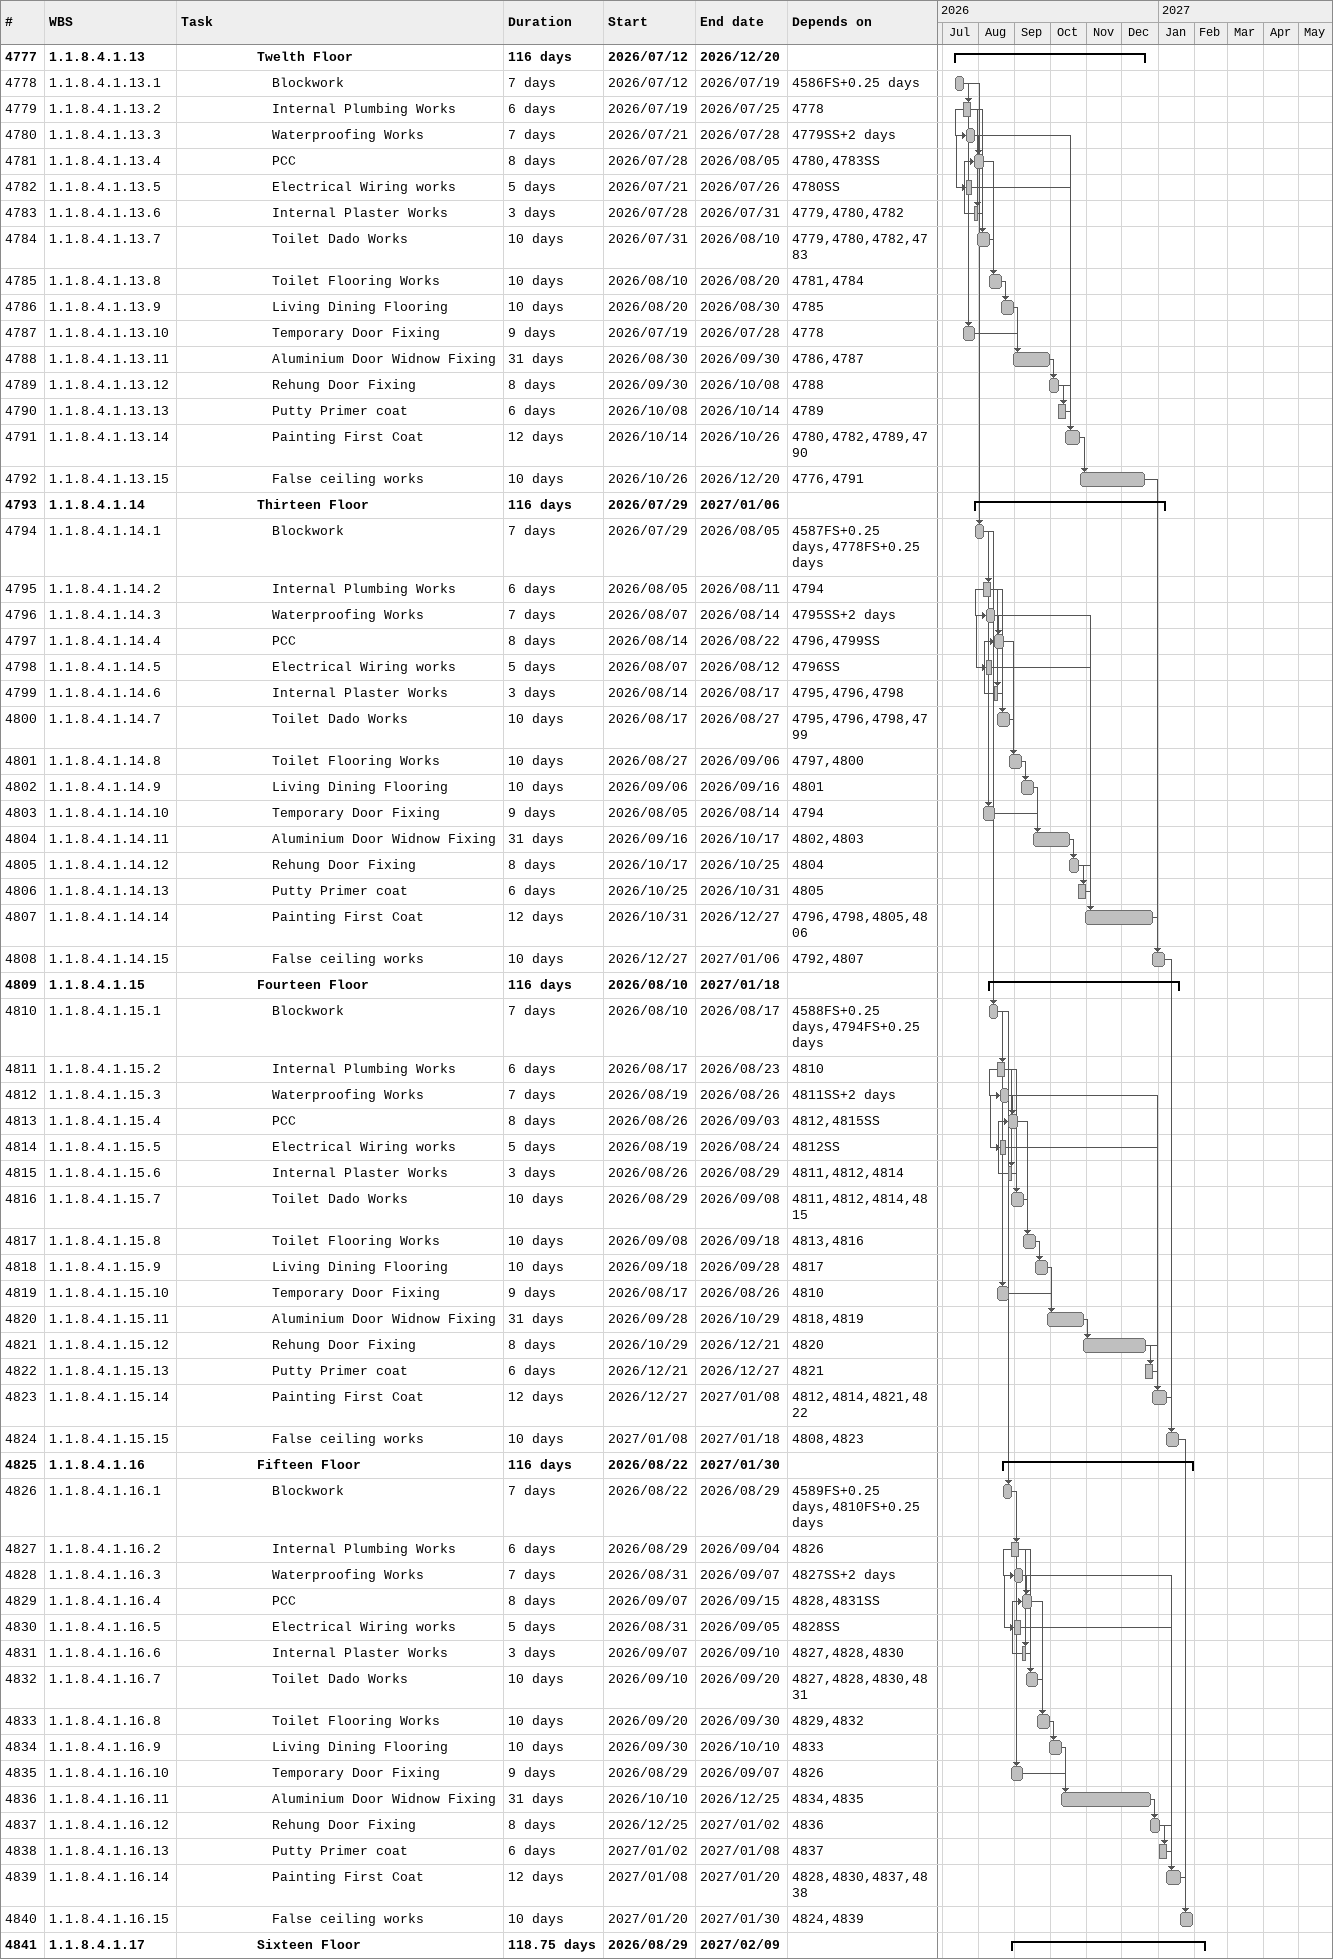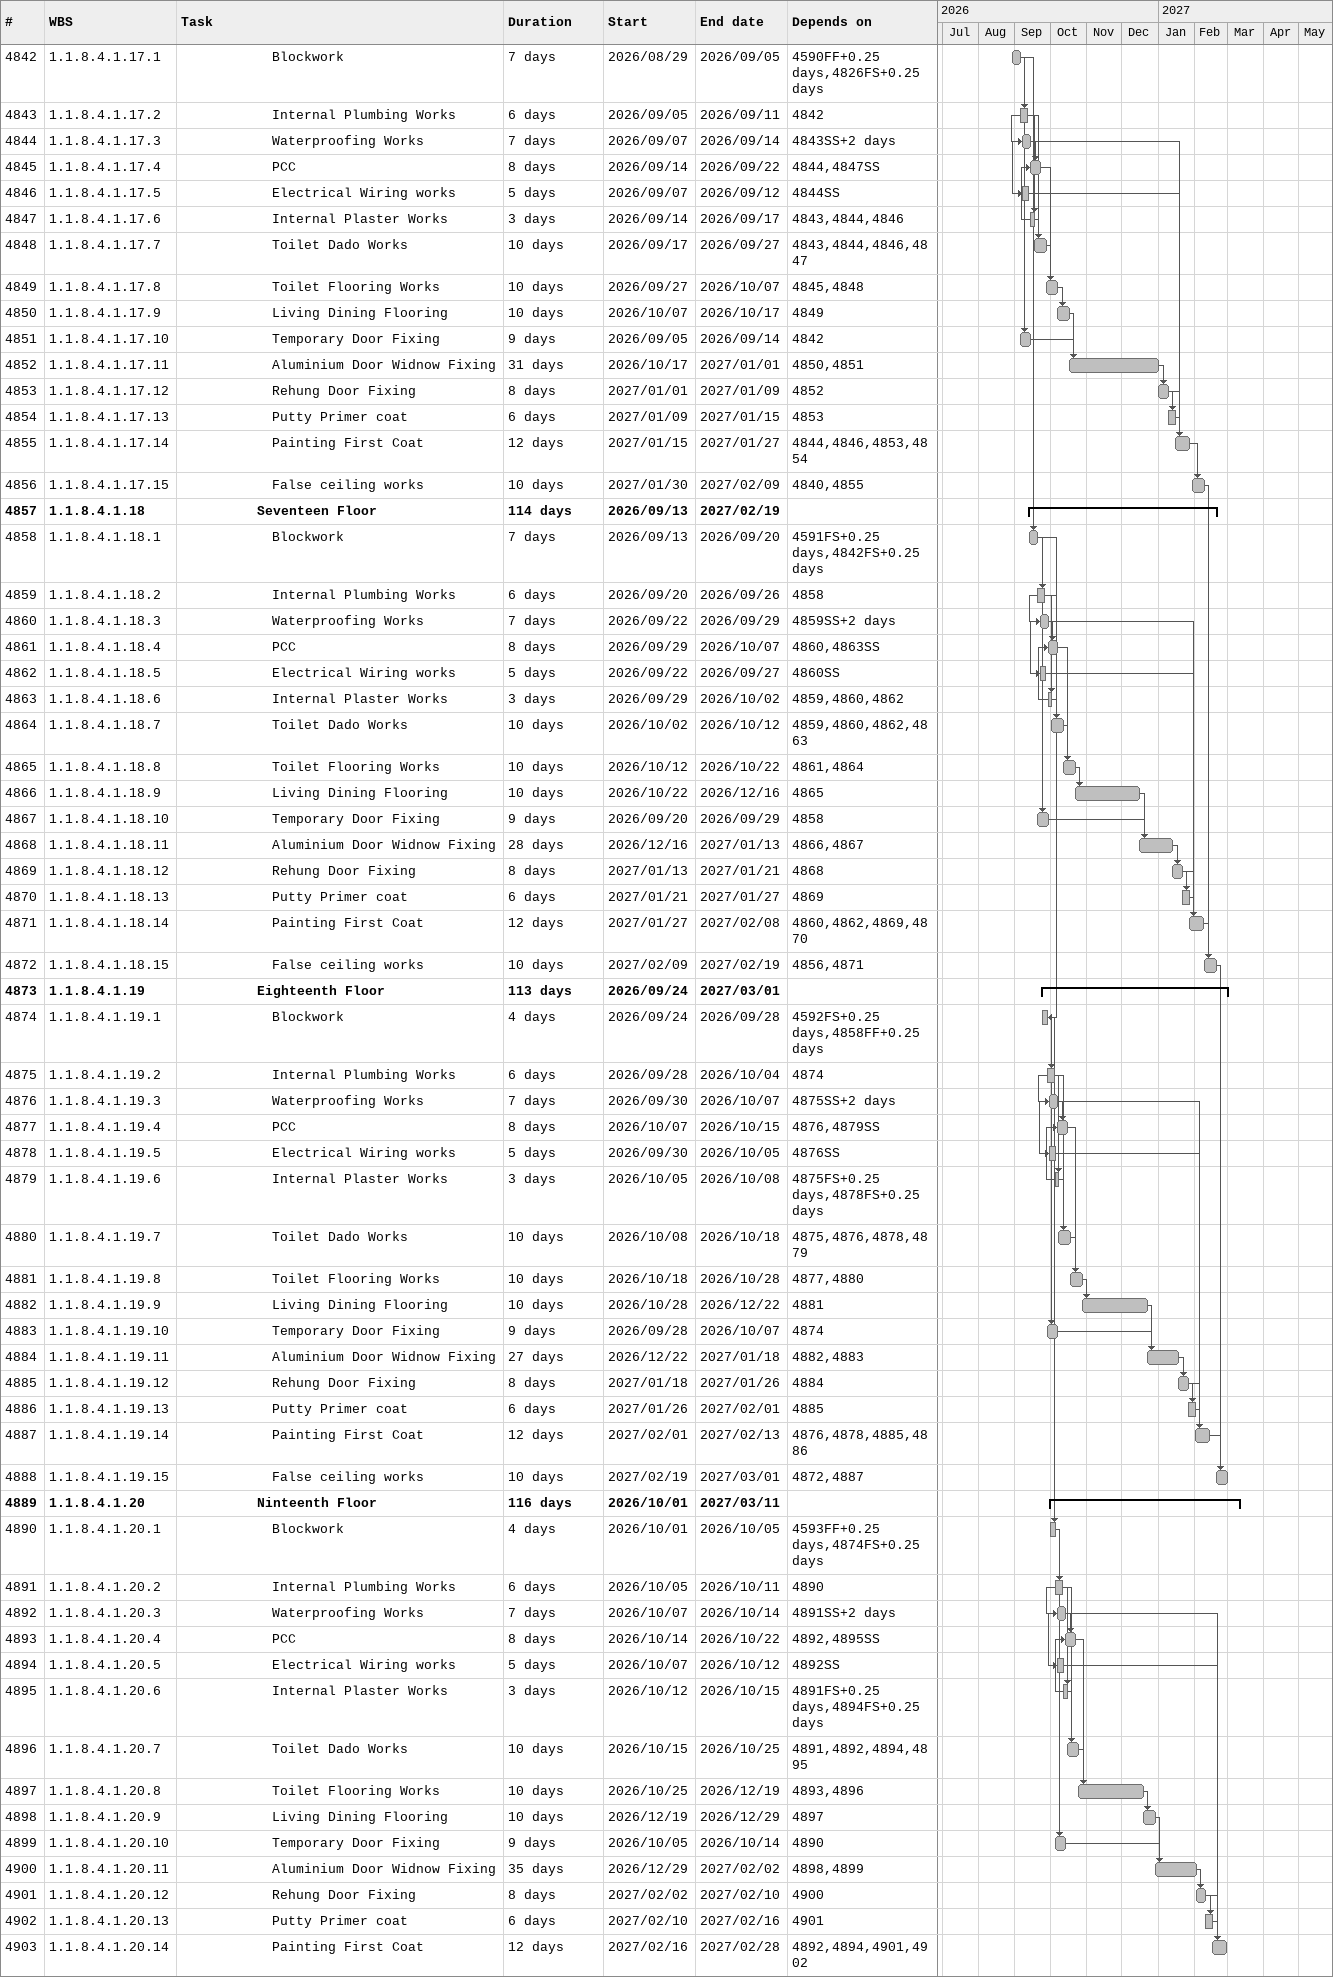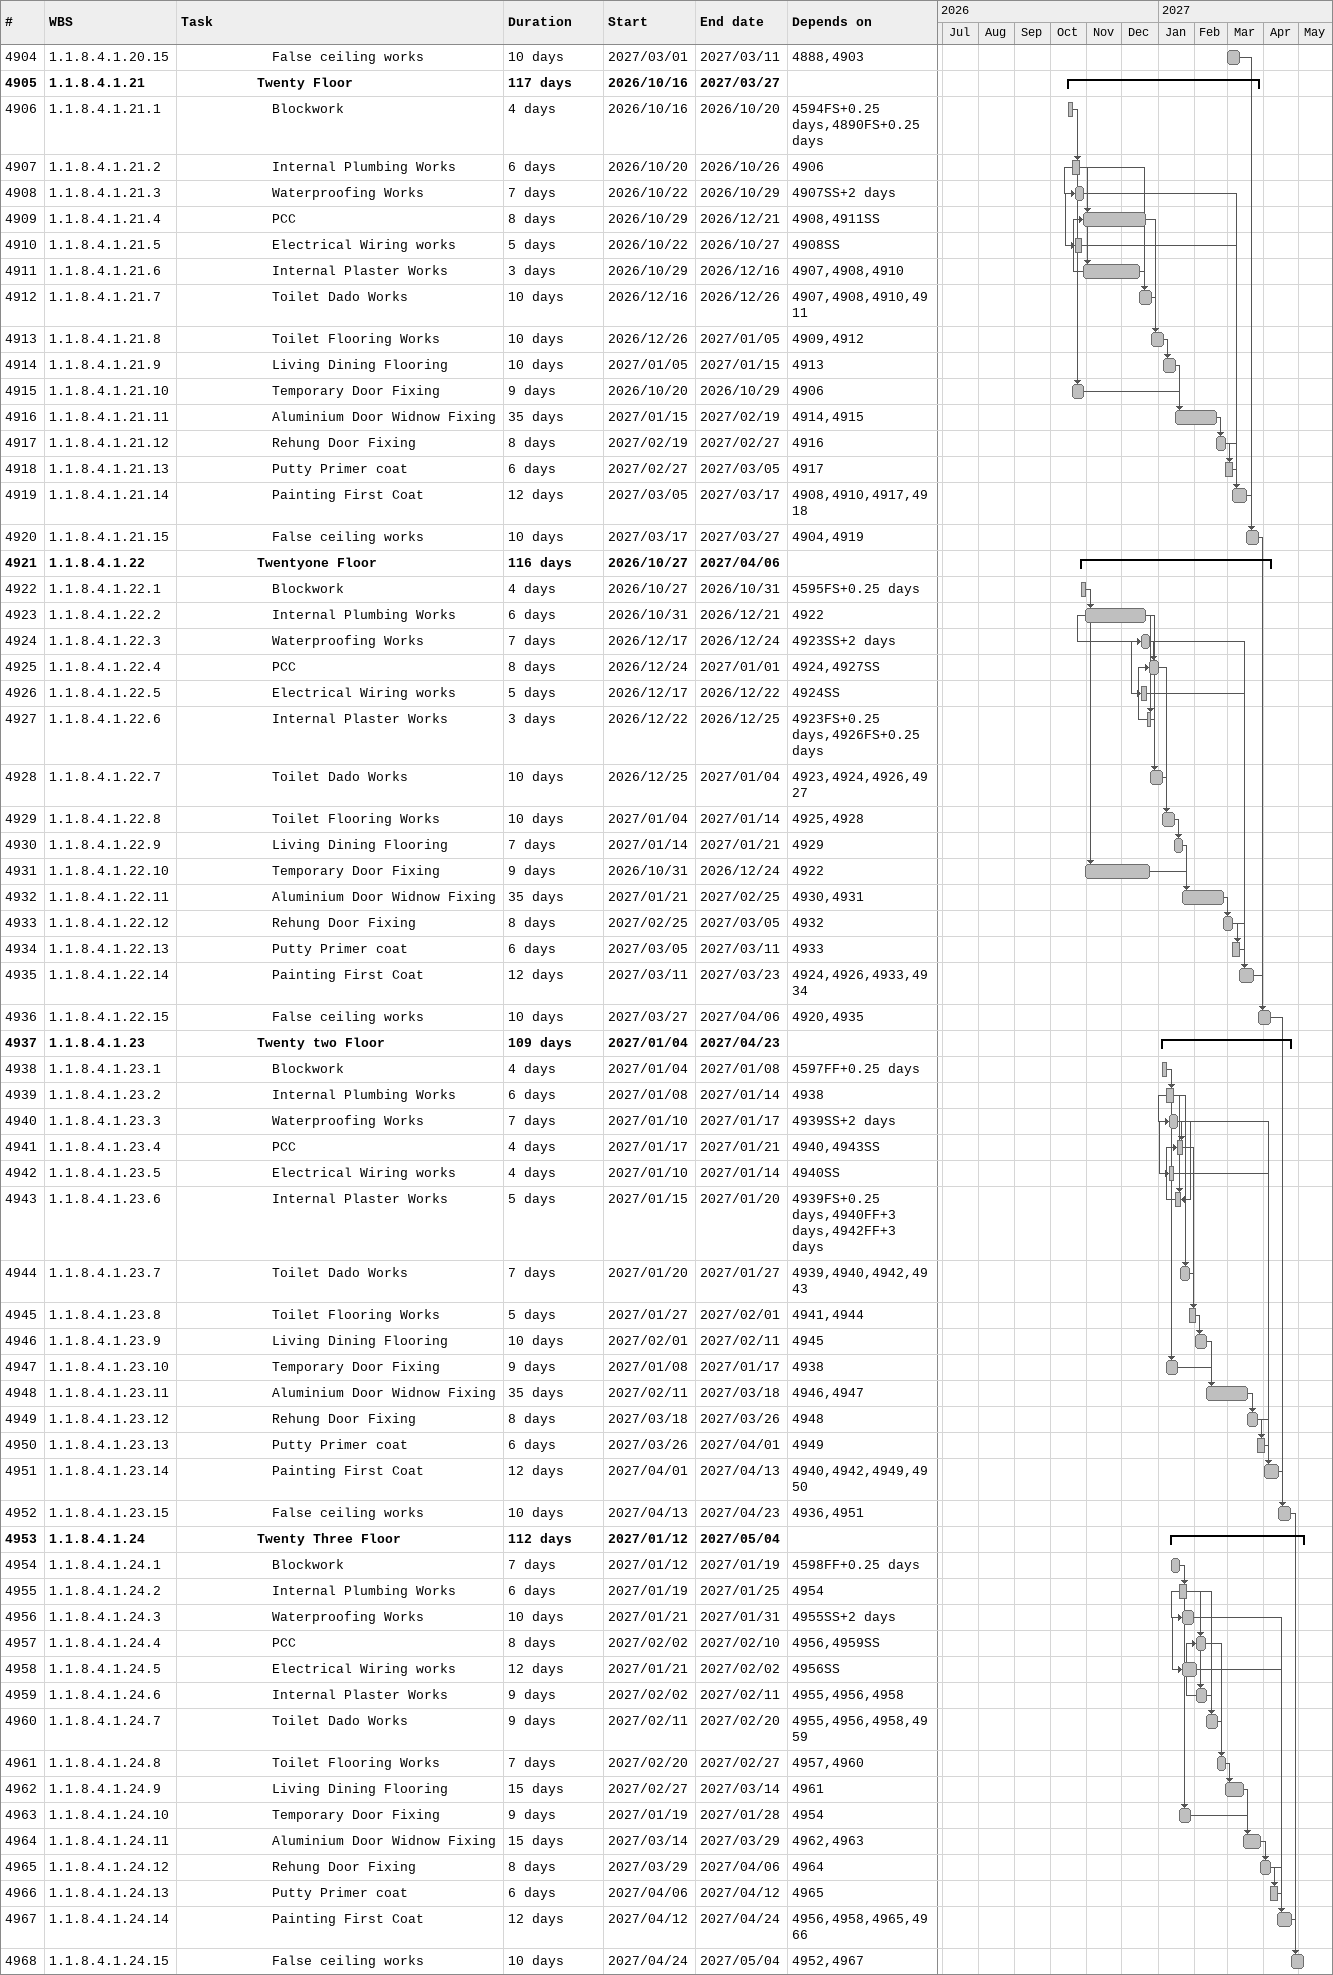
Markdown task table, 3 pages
| ID | WBS | Task | Duration | Start | Finish | Predecessors |
|---|---|---|---|---|---|---|
| 4777 | 1.1.8.4.1.13 | **Twelth Floor** | 116d | 2026-07-12 | 2026-12-20 |  |
| 4778 | 1.1.8.4.1.13.1 | Blockwork | 7d | 2026-07-12 | 2026-07-19 | 4586FS+0.25d |
| 4779 | 1.1.8.4.1.13.2 | Internal Plumbing Works | 6d | 2026-07-19 | 2026-07-25 | 4778 |
| 4780 | 1.1.8.4.1.13.3 | Waterproofing Works | 7d | 2026-07-21 | 2026-07-28 | 4779SS+2d |
| 4781 | 1.1.8.4.1.13.4 | PCC | 8d | 2026-07-28 | 2026-08-05 | 4780, 4783SS |
| 4782 | 1.1.8.4.1.13.5 | Electrical Wiring works | 5d | 2026-07-21 | 2026-07-26 | 4780SS |
| 4783 | 1.1.8.4.1.13.6 | Internal Plaster Works | 3d | 2026-07-28 | 2026-07-31 | 4779, 4780, 4782 |
| 4784 | 1.1.8.4.1.13.7 | Toilet Dado Works | 10d | 2026-07-31 | 2026-08-10 | 4779, 4780, 4782, 4783 |
| 4785 | 1.1.8.4.1.13.8 | Toilet Flooring Works | 10d | 2026-08-10 | 2026-08-20 | 4781, 4784 |
| 4786 | 1.1.8.4.1.13.9 | Living Dining Flooring | 10d | 2026-08-20 | 2026-08-30 | 4785 |
| 4787 | 1.1.8.4.1.13.10 | Temporary Door Fixing | 9d | 2026-07-19 | 2026-07-28 | 4778 |
| 4788 | 1.1.8.4.1.13.11 | Aluminium Door Widnow Fixing | 31d | 2026-08-30 | 2026-09-30 | 4786, 4787 |
| 4789 | 1.1.8.4.1.13.12 | Rehung Door Fixing | 8d | 2026-09-30 | 2026-10-08 | 4788 |
| 4790 | 1.1.8.4.1.13.13 | Putty Primer coat | 6d | 2026-10-08 | 2026-10-14 | 4789 |
| 4791 | 1.1.8.4.1.13.14 | Painting First Coat | 12d | 2026-10-14 | 2026-10-26 | 4780, 4782, 4789, 4790 |
| 4792 | 1.1.8.4.1.13.15 | False ceiling works | 10d | 2026-10-26 | 2026-12-20 | 4776, 4791 |
| 4793 | 1.1.8.4.1.14 | **Thirteen Floor** | 116d | 2026-07-29 | 2027-01-06 |  |
| 4794 | 1.1.8.4.1.14.1 | Blockwork | 7d | 2026-07-29 | 2026-08-05 | 4587FS+0.25d, 4778FS+0.25d |
| 4795 | 1.1.8.4.1.14.2 | Internal Plumbing Works | 6d | 2026-08-05 | 2026-08-11 | 4794 |
| 4796 | 1.1.8.4.1.14.3 | Waterproofing Works | 7d | 2026-08-07 | 2026-08-14 | 4795SS+2d |
| 4797 | 1.1.8.4.1.14.4 | PCC | 8d | 2026-08-14 | 2026-08-22 | 4796, 4799SS |
| 4798 | 1.1.8.4.1.14.5 | Electrical Wiring works | 5d | 2026-08-07 | 2026-08-12 | 4796SS |
| 4799 | 1.1.8.4.1.14.6 | Internal Plaster Works | 3d | 2026-08-14 | 2026-08-17 | 4795, 4796, 4798 |
| 4800 | 1.1.8.4.1.14.7 | Toilet Dado Works | 10d | 2026-08-17 | 2026-08-27 | 4795, 4796, 4798, 4799 |
| 4801 | 1.1.8.4.1.14.8 | Toilet Flooring Works | 10d | 2026-08-27 | 2026-09-06 | 4797, 4800 |
| 4802 | 1.1.8.4.1.14.9 | Living Dining Flooring | 10d | 2026-09-06 | 2026-09-16 | 4801 |
| 4803 | 1.1.8.4.1.14.10 | Temporary Door Fixing | 9d | 2026-08-05 | 2026-08-14 | 4794 |
| 4804 | 1.1.8.4.1.14.11 | Aluminium Door Widnow Fixing | 31d | 2026-09-16 | 2026-10-17 | 4802, 4803 |
| 4805 | 1.1.8.4.1.14.12 | Rehung Door Fixing | 8d | 2026-10-17 | 2026-10-25 | 4804 |
| 4806 | 1.1.8.4.1.14.13 | Putty Primer coat | 6d | 2026-10-25 | 2026-10-31 | 4805 |
| 4807 | 1.1.8.4.1.14.14 | Painting First Coat | 12d | 2026-10-31 | 2026-12-27 | 4796, 4798, 4805, 4806 |
| 4808 | 1.1.8.4.1.14.15 | False ceiling works | 10d | 2026-12-27 | 2027-01-06 | 4792, 4807 |
| 4809 | 1.1.8.4.1.15 | **Fourteen Floor** | 116d | 2026-08-10 | 2027-01-18 |  |
| 4810 | 1.1.8.4.1.15.1 | Blockwork | 7d | 2026-08-10 | 2026-08-17 | 4588FS+0.25d, 4794FS+0.25d |
| 4811 | 1.1.8.4.1.15.2 | Internal Plumbing Works | 6d | 2026-08-17 | 2026-08-23 | 4810 |
| 4812 | 1.1.8.4.1.15.3 | Waterproofing Works | 7d | 2026-08-19 | 2026-08-26 | 4811SS+2d |
| 4813 | 1.1.8.4.1.15.4 | PCC | 8d | 2026-08-26 | 2026-09-03 | 4812, 4815SS |
| 4814 | 1.1.8.4.1.15.5 | Electrical Wiring works | 5d | 2026-08-19 | 2026-08-24 | 4812SS |
| 4815 | 1.1.8.4.1.15.6 | Internal Plaster Works | 3d | 2026-08-26 | 2026-08-29 | 4811, 4812, 4814 |
| 4816 | 1.1.8.4.1.15.7 | Toilet Dado Works | 10d | 2026-08-29 | 2026-09-08 | 4811, 4812, 4814, 4815 |
| 4817 | 1.1.8.4.1.15.8 | Toilet Flooring Works | 10d | 2026-09-08 | 2026-09-18 | 4813, 4816 |
| 4818 | 1.1.8.4.1.15.9 | Living Dining Flooring | 10d | 2026-09-18 | 2026-09-28 | 4817 |
| 4819 | 1.1.8.4.1.15.10 | Temporary Door Fixing | 9d | 2026-08-17 | 2026-08-26 | 4810 |
| 4820 | 1.1.8.4.1.15.11 | Aluminium Door Widnow Fixing | 31d | 2026-09-28 | 2026-10-29 | 4818, 4819 |
| 4821 | 1.1.8.4.1.15.12 | Rehung Door Fixing | 8d | 2026-10-29 | 2026-12-21 | 4820 |
| 4822 | 1.1.8.4.1.15.13 | Putty Primer coat | 6d | 2026-12-21 | 2026-12-27 | 4821 |
| 4823 | 1.1.8.4.1.15.14 | Painting First Coat | 12d | 2026-12-27 | 2027-01-08 | 4812, 4814, 4821, 4822 |
| 4824 | 1.1.8.4.1.15.15 | False ceiling works | 10d | 2027-01-08 | 2027-01-18 | 4808, 4823 |
| 4825 | 1.1.8.4.1.16 | **Fifteen Floor** | 116d | 2026-08-22 | 2027-01-30 |  |
| 4826 | 1.1.8.4.1.16.1 | Blockwork | 7d | 2026-08-22 | 2026-08-29 | 4589FS+0.25d, 4810FS+0.25d |
| 4827 | 1.1.8.4.1.16.2 | Internal Plumbing Works | 6d | 2026-08-29 | 2026-09-04 | 4826 |
| 4828 | 1.1.8.4.1.16.3 | Waterproofing Works | 7d | 2026-08-31 | 2026-09-07 | 4827SS+2d |
| 4829 | 1.1.8.4.1.16.4 | PCC | 8d | 2026-09-07 | 2026-09-15 | 4828, 4831SS |
| 4830 | 1.1.8.4.1.16.5 | Electrical Wiring works | 5d | 2026-08-31 | 2026-09-05 | 4828SS |
| 4831 | 1.1.8.4.1.16.6 | Internal Plaster Works | 3d | 2026-09-07 | 2026-09-10 | 4827, 4828, 4830 |
| 4832 | 1.1.8.4.1.16.7 | Toilet Dado Works | 10d | 2026-09-10 | 2026-09-20 | 4827, 4828, 4830, 4831 |
| 4833 | 1.1.8.4.1.16.8 | Toilet Flooring Works | 10d | 2026-09-20 | 2026-09-30 | 4829, 4832 |
| 4834 | 1.1.8.4.1.16.9 | Living Dining Flooring | 10d | 2026-09-30 | 2026-10-10 | 4833 |
| 4835 | 1.1.8.4.1.16.10 | Temporary Door Fixing | 9d | 2026-08-29 | 2026-09-07 | 4826 |
| 4836 | 1.1.8.4.1.16.11 | Aluminium Door Widnow Fixing | 31d | 2026-10-10 | 2026-12-25 | 4834, 4835 |
| 4837 | 1.1.8.4.1.16.12 | Rehung Door Fixing | 8d | 2026-12-25 | 2027-01-02 | 4836 |
| 4838 | 1.1.8.4.1.16.13 | Putty Primer coat | 6d | 2027-01-02 | 2027-01-08 | 4837 |
| 4839 | 1.1.8.4.1.16.14 | Painting First Coat | 12d | 2027-01-08 | 2027-01-20 | 4828, 4830, 4837, 4838 |
| 4840 | 1.1.8.4.1.16.15 | False ceiling works | 10d | 2027-01-20 | 2027-01-30 | 4824, 4839 |
| 4841 | 1.1.8.4.1.17 | **Sixteen Floor** | 118.75d | 2026-08-29 | 2027-02-09 |  |
| 4842 | 1.1.8.4.1.17.1 | Blockwork | 7d | 2026-08-29 | 2026-09-05 | 4590FF+0.25d, 4826FS+0.25d |
| 4843 | 1.1.8.4.1.17.2 | Internal Plumbing Works | 6d | 2026-09-05 | 2026-09-11 | 4842 |
| 4844 | 1.1.8.4.1.17.3 | Waterproofing Works | 7d | 2026-09-07 | 2026-09-14 | 4843SS+2d |
| 4845 | 1.1.8.4.1.17.4 | PCC | 8d | 2026-09-14 | 2026-09-22 | 4844, 4847SS |
| 4846 | 1.1.8.4.1.17.5 | Electrical Wiring works | 5d | 2026-09-07 | 2026-09-12 | 4844SS |
| 4847 | 1.1.8.4.1.17.6 | Internal Plaster Works | 3d | 2026-09-14 | 2026-09-17 | 4843, 4844, 4846 |
| 4848 | 1.1.8.4.1.17.7 | Toilet Dado Works | 10d | 2026-09-17 | 2026-09-27 | 4843, 4844, 4846, 4847 |
| 4849 | 1.1.8.4.1.17.8 | Toilet Flooring Works | 10d | 2026-09-27 | 2026-10-07 | 4845, 4848 |
| 4850 | 1.1.8.4.1.17.9 | Living Dining Flooring | 10d | 2026-10-07 | 2026-10-17 | 4849 |
| 4851 | 1.1.8.4.1.17.10 | Temporary Door Fixing | 9d | 2026-09-05 | 2026-09-14 | 4842 |
| 4852 | 1.1.8.4.1.17.11 | Aluminium Door Widnow Fixing | 31d | 2026-10-17 | 2027-01-01 | 4850, 4851 |
| 4853 | 1.1.8.4.1.17.12 | Rehung Door Fixing | 8d | 2027-01-01 | 2027-01-09 | 4852 |
| 4854 | 1.1.8.4.1.17.13 | Putty Primer coat | 6d | 2027-01-09 | 2027-01-15 | 4853 |
| 4855 | 1.1.8.4.1.17.14 | Painting First Coat | 12d | 2027-01-15 | 2027-01-27 | 4844, 4846, 4853, 4854 |
| 4856 | 1.1.8.4.1.17.15 | False ceiling works | 10d | 2027-01-30 | 2027-02-09 | 4840, 4855 |
| 4857 | 1.1.8.4.1.18 | **Seventeen Floor** | 114d | 2026-09-13 | 2027-02-19 |  |
| 4858 | 1.1.8.4.1.18.1 | Blockwork | 7d | 2026-09-13 | 2026-09-20 | 4591FS+0.25d, 4842FS+0.25d |
| 4859 | 1.1.8.4.1.18.2 | Internal Plumbing Works | 6d | 2026-09-20 | 2026-09-26 | 4858 |
| 4860 | 1.1.8.4.1.18.3 | Waterproofing Works | 7d | 2026-09-22 | 2026-09-29 | 4859SS+2d |
| 4861 | 1.1.8.4.1.18.4 | PCC | 8d | 2026-09-29 | 2026-10-07 | 4860, 4863SS |
| 4862 | 1.1.8.4.1.18.5 | Electrical Wiring works | 5d | 2026-09-22 | 2026-09-27 | 4860SS |
| 4863 | 1.1.8.4.1.18.6 | Internal Plaster Works | 3d | 2026-09-29 | 2026-10-02 | 4859, 4860, 4862 |
| 4864 | 1.1.8.4.1.18.7 | Toilet Dado Works | 10d | 2026-10-02 | 2026-10-12 | 4859, 4860, 4862, 4863 |
| 4865 | 1.1.8.4.1.18.8 | Toilet Flooring Works | 10d | 2026-10-12 | 2026-10-22 | 4861, 4864 |
| 4866 | 1.1.8.4.1.18.9 | Living Dining Flooring | 10d | 2026-10-22 | 2026-12-16 | 4865 |
| 4867 | 1.1.8.4.1.18.10 | Temporary Door Fixing | 9d | 2026-09-20 | 2026-09-29 | 4858 |
| 4868 | 1.1.8.4.1.18.11 | Aluminium Door Widnow Fixing | 28d | 2026-12-16 | 2027-01-13 | 4866, 4867 |
| 4869 | 1.1.8.4.1.18.12 | Rehung Door Fixing | 8d | 2027-01-13 | 2027-01-21 | 4868 |
| 4870 | 1.1.8.4.1.18.13 | Putty Primer coat | 6d | 2027-01-21 | 2027-01-27 | 4869 |
| 4871 | 1.1.8.4.1.18.14 | Painting First Coat | 12d | 2027-01-27 | 2027-02-08 | 4860, 4862, 4869, 4870 |
| 4872 | 1.1.8.4.1.18.15 | False ceiling works | 10d | 2027-02-09 | 2027-02-19 | 4856, 4871 |
| 4873 | 1.1.8.4.1.19 | **Eighteenth Floor** | 113d | 2026-09-24 | 2027-03-01 |  |
| 4874 | 1.1.8.4.1.19.1 | Blockwork | 4d | 2026-09-24 | 2026-09-28 | 4592FS+0.25d, 4858FF+0.25d |
| 4875 | 1.1.8.4.1.19.2 | Internal Plumbing Works | 6d | 2026-09-28 | 2026-10-04 | 4874 |
| 4876 | 1.1.8.4.1.19.3 | Waterproofing Works | 7d | 2026-09-30 | 2026-10-07 | 4875SS+2d |
| 4877 | 1.1.8.4.1.19.4 | PCC | 8d | 2026-10-07 | 2026-10-15 | 4876, 4879SS |
| 4878 | 1.1.8.4.1.19.5 | Electrical Wiring works | 5d | 2026-09-30 | 2026-10-05 | 4876SS |
| 4879 | 1.1.8.4.1.19.6 | Internal Plaster Works | 3d | 2026-10-05 | 2026-10-08 | 4875FS+0.25d, 4878FS+0.25d |
| 4880 | 1.1.8.4.1.19.7 | Toilet Dado Works | 10d | 2026-10-08 | 2026-10-18 | 4875, 4876, 4878, 4879 |
| 4881 | 1.1.8.4.1.19.8 | Toilet Flooring Works | 10d | 2026-10-18 | 2026-10-28 | 4877, 4880 |
| 4882 | 1.1.8.4.1.19.9 | Living Dining Flooring | 10d | 2026-10-28 | 2026-12-22 | 4881 |
| 4883 | 1.1.8.4.1.19.10 | Temporary Door Fixing | 9d | 2026-09-28 | 2026-10-07 | 4874 |
| 4884 | 1.1.8.4.1.19.11 | Aluminium Door Widnow Fixing | 27d | 2026-12-22 | 2027-01-18 | 4882, 4883 |
| 4885 | 1.1.8.4.1.19.12 | Rehung Door Fixing | 8d | 2027-01-18 | 2027-01-26 | 4884 |
| 4886 | 1.1.8.4.1.19.13 | Putty Primer coat | 6d | 2027-01-26 | 2027-02-01 | 4885 |
| 4887 | 1.1.8.4.1.19.14 | Painting First Coat | 12d | 2027-02-01 | 2027-02-13 | 4876, 4878, 4885, 4886 |
| 4888 | 1.1.8.4.1.19.15 | False ceiling works | 10d | 2027-02-19 | 2027-03-01 | 4872, 4887 |
| 4889 | 1.1.8.4.1.20 | **Ninteenth Floor** | 116d | 2026-10-01 | 2027-03-11 |  |
| 4890 | 1.1.8.4.1.20.1 | Blockwork | 4d | 2026-10-01 | 2026-10-05 | 4593FF+0.25d, 4874FS+0.25d |
| 4891 | 1.1.8.4.1.20.2 | Internal Plumbing Works | 6d | 2026-10-05 | 2026-10-11 | 4890 |
| 4892 | 1.1.8.4.1.20.3 | Waterproofing Works | 7d | 2026-10-07 | 2026-10-14 | 4891SS+2d |
| 4893 | 1.1.8.4.1.20.4 | PCC | 8d | 2026-10-14 | 2026-10-22 | 4892, 4895SS |
| 4894 | 1.1.8.4.1.20.5 | Electrical Wiring works | 5d | 2026-10-07 | 2026-10-12 | 4892SS |
| 4895 | 1.1.8.4.1.20.6 | Internal Plaster Works | 3d | 2026-10-12 | 2026-10-15 | 4891FS+0.25d, 4894FS+0.25d |
| 4896 | 1.1.8.4.1.20.7 | Toilet Dado Works | 10d | 2026-10-15 | 2026-10-25 | 4891, 4892, 4894, 4895 |
| 4897 | 1.1.8.4.1.20.8 | Toilet Flooring Works | 10d | 2026-10-25 | 2026-12-19 | 4893, 4896 |
| 4898 | 1.1.8.4.1.20.9 | Living Dining Flooring | 10d | 2026-12-19 | 2026-12-29 | 4897 |
| 4899 | 1.1.8.4.1.20.10 | Temporary Door Fixing | 9d | 2026-10-05 | 2026-10-14 | 4890 |
| 4900 | 1.1.8.4.1.20.11 | Aluminium Door Widnow Fixing | 35d | 2026-12-29 | 2027-02-02 | 4898, 4899 |
| 4901 | 1.1.8.4.1.20.12 | Rehung Door Fixing | 8d | 2027-02-02 | 2027-02-10 | 4900 |
| 4902 | 1.1.8.4.1.20.13 | Putty Primer coat | 6d | 2027-02-10 | 2027-02-16 | 4901 |
| 4903 | 1.1.8.4.1.20.14 | Painting First Coat | 12d | 2027-02-16 | 2027-02-28 | 4892, 4894, 4901, 4902 |
| 4904 | 1.1.8.4.1.20.15 | False ceiling works | 10d | 2027-03-01 | 2027-03-11 | 4888, 4903 |
| 4905 | 1.1.8.4.1.21 | **Twenty Floor** | 117d | 2026-10-16 | 2027-03-27 |  |
| 4906 | 1.1.8.4.1.21.1 | Blockwork | 4d | 2026-10-16 | 2026-10-20 | 4594FS+0.25d, 4890FS+0.25d |
| 4907 | 1.1.8.4.1.21.2 | Internal Plumbing Works | 6d | 2026-10-20 | 2026-10-26 | 4906 |
| 4908 | 1.1.8.4.1.21.3 | Waterproofing Works | 7d | 2026-10-22 | 2026-10-29 | 4907SS+2d |
| 4909 | 1.1.8.4.1.21.4 | PCC | 8d | 2026-10-29 | 2026-12-21 | 4908, 4911SS |
| 4910 | 1.1.8.4.1.21.5 | Electrical Wiring works | 5d | 2026-10-22 | 2026-10-27 | 4908SS |
| 4911 | 1.1.8.4.1.21.6 | Internal Plaster Works | 3d | 2026-10-29 | 2026-12-16 | 4907, 4908, 4910 |
| 4912 | 1.1.8.4.1.21.7 | Toilet Dado Works | 10d | 2026-12-16 | 2026-12-26 | 4907, 4908, 4910, 4911 |
| 4913 | 1.1.8.4.1.21.8 | Toilet Flooring Works | 10d | 2026-12-26 | 2027-01-05 | 4909, 4912 |
| 4914 | 1.1.8.4.1.21.9 | Living Dining Flooring | 10d | 2027-01-05 | 2027-01-15 | 4913 |
| 4915 | 1.1.8.4.1.21.10 | Temporary Door Fixing | 9d | 2026-10-20 | 2026-10-29 | 4906 |
| 4916 | 1.1.8.4.1.21.11 | Aluminium Door Widnow Fixing | 35d | 2027-01-15 | 2027-02-19 | 4914, 4915 |
| 4917 | 1.1.8.4.1.21.12 | Rehung Door Fixing | 8d | 2027-02-19 | 2027-02-27 | 4916 |
| 4918 | 1.1.8.4.1.21.13 | Putty Primer coat | 6d | 2027-02-27 | 2027-03-05 | 4917 |
| 4919 | 1.1.8.4.1.21.14 | Painting First Coat | 12d | 2027-03-05 | 2027-03-17 | 4908, 4910, 4917, 4918 |
| 4920 | 1.1.8.4.1.21.15 | False ceiling works | 10d | 2027-03-17 | 2027-03-27 | 4904, 4919 |
| 4921 | 1.1.8.4.1.22 | **Twentyone Floor** | 116d | 2026-10-27 | 2027-04-06 |  |
| 4922 | 1.1.8.4.1.22.1 | Blockwork | 4d | 2026-10-27 | 2026-10-31 | 4595FS+0.25d |
| 4923 | 1.1.8.4.1.22.2 | Internal Plumbing Works | 6d | 2026-10-31 | 2026-12-21 | 4922 |
| 4924 | 1.1.8.4.1.22.3 | Waterproofing Works | 7d | 2026-12-17 | 2026-12-24 | 4923SS+2d |
| 4925 | 1.1.8.4.1.22.4 | PCC | 8d | 2026-12-24 | 2027-01-01 | 4924, 4927SS |
| 4926 | 1.1.8.4.1.22.5 | Electrical Wiring works | 5d | 2026-12-17 | 2026-12-22 | 4924SS |
| 4927 | 1.1.8.4.1.22.6 | Internal Plaster Works | 3d | 2026-12-22 | 2026-12-25 | 4923FS+0.25d, 4926FS+0.25d |
| 4928 | 1.1.8.4.1.22.7 | Toilet Dado Works | 10d | 2026-12-25 | 2027-01-04 | 4923, 4924, 4926, 4927 |
| 4929 | 1.1.8.4.1.22.8 | Toilet Flooring Works | 10d | 2027-01-04 | 2027-01-14 | 4925, 4928 |
| 4930 | 1.1.8.4.1.22.9 | Living Dining Flooring | 7d | 2027-01-14 | 2027-01-21 | 4929 |
| 4931 | 1.1.8.4.1.22.10 | Temporary Door Fixing | 9d | 2026-10-31 | 2026-12-24 | 4922 |
| 4932 | 1.1.8.4.1.22.11 | Aluminium Door Widnow Fixing | 35d | 2027-01-21 | 2027-02-25 | 4930, 4931 |
| 4933 | 1.1.8.4.1.22.12 | Rehung Door Fixing | 8d | 2027-02-25 | 2027-03-05 | 4932 |
| 4934 | 1.1.8.4.1.22.13 | Putty Primer coat | 6d | 2027-03-05 | 2027-03-11 | 4933 |
| 4935 | 1.1.8.4.1.22.14 | Painting First Coat | 12d | 2027-03-11 | 2027-03-23 | 4924, 4926, 4933, 4934 |
| 4936 | 1.1.8.4.1.22.15 | False ceiling works | 10d | 2027-03-27 | 2027-04-06 | 4920, 4935 |
| 4937 | 1.1.8.4.1.23 | **Twenty two Floor** | 109d | 2027-01-04 | 2027-04-23 |  |
| 4938 | 1.1.8.4.1.23.1 | Blockwork | 4d | 2027-01-04 | 2027-01-08 | 4597FF+0.25d |
| 4939 | 1.1.8.4.1.23.2 | Internal Plumbing Works | 6d | 2027-01-08 | 2027-01-14 | 4938 |
| 4940 | 1.1.8.4.1.23.3 | Waterproofing Works | 7d | 2027-01-10 | 2027-01-17 | 4939SS+2d |
| 4941 | 1.1.8.4.1.23.4 | PCC | 4d | 2027-01-17 | 2027-01-21 | 4940, 4943SS |
| 4942 | 1.1.8.4.1.23.5 | Electrical Wiring works | 4d | 2027-01-10 | 2027-01-14 | 4940SS |
| 4943 | 1.1.8.4.1.23.6 | Internal Plaster Works | 5d | 2027-01-15 | 2027-01-20 | 4939FS+0.25d, 4940FF+3d, 4942FF+3d |
| 4944 | 1.1.8.4.1.23.7 | Toilet Dado Works | 7d | 2027-01-20 | 2027-01-27 | 4939, 4940, 4942, 4943 |
| 4945 | 1.1.8.4.1.23.8 | Toilet Flooring Works | 5d | 2027-01-27 | 2027-02-01 | 4941, 4944 |
| 4946 | 1.1.8.4.1.23.9 | Living Dining Flooring | 10d | 2027-02-01 | 2027-02-11 | 4945 |
| 4947 | 1.1.8.4.1.23.10 | Temporary Door Fixing | 9d | 2027-01-08 | 2027-01-17 | 4938 |
| 4948 | 1.1.8.4.1.23.11 | Aluminium Door Widnow Fixing | 35d | 2027-02-11 | 2027-03-18 | 4946, 4947 |
| 4949 | 1.1.8.4.1.23.12 | Rehung Door Fixing | 8d | 2027-03-18 | 2027-03-26 | 4948 |
| 4950 | 1.1.8.4.1.23.13 | Putty Primer coat | 6d | 2027-03-26 | 2027-04-01 | 4949 |
| 4951 | 1.1.8.4.1.23.14 | Painting First Coat | 12d | 2027-04-01 | 2027-04-13 | 4940, 4942, 4949, 4950 |
| 4952 | 1.1.8.4.1.23.15 | False ceiling works | 10d | 2027-04-13 | 2027-04-23 | 4936, 4951 |
| 4953 | 1.1.8.4.1.24 | **Twenty Three Floor** | 112d | 2027-01-12 | 2027-05-04 |  |
| 4954 | 1.1.8.4.1.24.1 | Blockwork | 7d | 2027-01-12 | 2027-01-19 | 4598FF+0.25d |
| 4955 | 1.1.8.4.1.24.2 | Internal Plumbing Works | 6d | 2027-01-19 | 2027-01-25 | 4954 |
| 4956 | 1.1.8.4.1.24.3 | Waterproofing Works | 10d | 2027-01-21 | 2027-01-31 | 4955SS+2d |
| 4957 | 1.1.8.4.1.24.4 | PCC | 8d | 2027-02-02 | 2027-02-10 | 4956, 4959SS |
| 4958 | 1.1.8.4.1.24.5 | Electrical Wiring works | 12d | 2027-01-21 | 2027-02-02 | 4956SS |
| 4959 | 1.1.8.4.1.24.6 | Internal Plaster Works | 9d | 2027-02-02 | 2027-02-11 | 4955, 4956, 4958 |
| 4960 | 1.1.8.4.1.24.7 | Toilet Dado Works | 9d | 2027-02-11 | 2027-02-20 | 4955, 4956, 4958, 4959 |
| 4961 | 1.1.8.4.1.24.8 | Toilet Flooring Works | 7d | 2027-02-20 | 2027-02-27 | 4957, 4960 |
| 4962 | 1.1.8.4.1.24.9 | Living Dining Flooring | 15d | 2027-02-27 | 2027-03-14 | 4961 |
| 4963 | 1.1.8.4.1.24.10 | Temporary Door Fixing | 9d | 2027-01-19 | 2027-01-28 | 4954 |
| 4964 | 1.1.8.4.1.24.11 | Aluminium Door Widnow Fixing | 15d | 2027-03-14 | 2027-03-29 | 4962, 4963 |
| 4965 | 1.1.8.4.1.24.12 | Rehung Door Fixing | 8d | 2027-03-29 | 2027-04-06 | 4964 |
| 4966 | 1.1.8.4.1.24.13 | Putty Primer coat | 6d | 2027-04-06 | 2027-04-12 | 4965 |
| 4967 | 1.1.8.4.1.24.14 | Painting First Coat | 12d | 2027-04-12 | 2027-04-24 | 4956, 4958, 4965, 4966 |
| 4968 | 1.1.8.4.1.24.15 | False ceiling works | 10d | 2027-04-24 | 2027-05-04 | 4952, 4967 |
